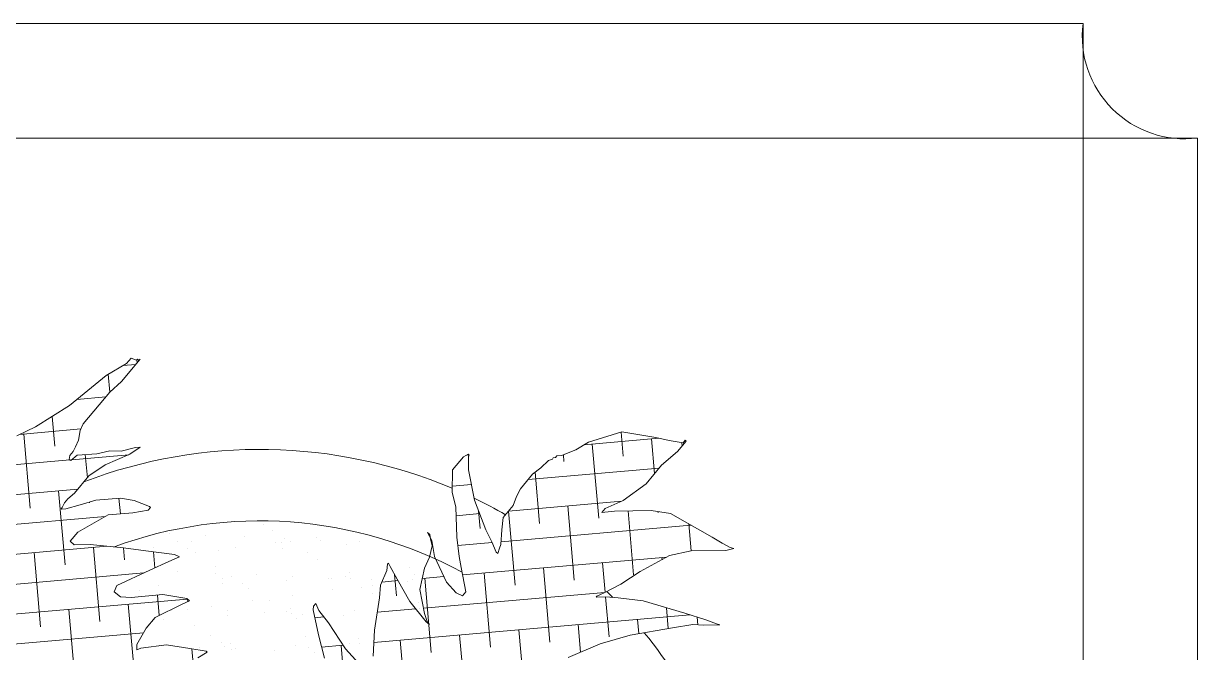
# Model space of a CAD drawing. Header units: millimetres. Extents: x 17951 to 20510, y 16877 to 18330.
# Drawn here: x 20150.74 to 20189.19, y 17829.96 to 17850.55 of the extents above; entities that cross this region are included whole.
import ezdxf

# ---------------------------------------------------------------- set-up
doc = ezdxf.new("R2010")
doc.units = ezdxf.units.MM
doc.layers.add('A-FURN', color=2, linetype='Continuous', lineweight=18)

msp = doc.modelspace()

# ---------------------------------------------------------------- linework, layer by layer
at = {"layer": 'A-FURN'}
for p, q in [((20185.445, 17850.554), (20132.945, 17850.554)), ((20185.445, 17790.554), (20185.445, 17850.554)), ((20189.195, 17846.804), (20129.195, 17846.804)), ((20189.195, 17794.304), (20189.195, 17846.804)), ((20154.558, 17839.569), (20153.943, 17838.837)), ((20154.113, 17839.418), (20154.262, 17839.596)), ((20154.262, 17839.596), (20154.437, 17839.529)), ((20154.437, 17839.529), (20154.467, 17839.565)), ((20154.447, 17839.54), (20154.455, 17839.447)), ((20154.467, 17839.565), (20154.518, 17839.522)), ((20154.518, 17839.522), (20154.558, 17839.569)), ((20153.444, 17839.034), (20154.113, 17839.418)), ((20154.409, 17839.392), (20154.006, 17839.357)), ((20152.242, 17838.049), (20153.444, 17839.034)), ((20153.509, 17839.071), (20153.56, 17838.484)), ((20153.943, 17838.837), (20153.565, 17838.489)), ((20153.565, 17838.489), (20152.692, 17837.45)), ((20151.134, 17837.347), (20152.242, 17838.049)), ((20153.429, 17838.328), (20152.482, 17838.245)), ((20151.673, 17837.688), (20151.758, 17836.713)), ((20150.517, 17837.059), (20151.134, 17837.347)), ((20152.616, 17837.278), (20150.609, 17837.102)), ((20152.594, 17837.23), (20152.534, 17836.917)), ((20152.692, 17837.45), (20152.594, 17837.23)), ((20150.744, 17837.114), (20150.957, 17834.686)), ((20152.534, 17836.917), (20152.436, 17836.698)), ((20169.247, 17836.849), (20168.831, 17836.594)), ((20171.543, 17836.976), (20169.106, 17836.763)), ((20170.336, 17837.184), (20169.247, 17836.849)), ((20170.313, 17837.177), (20170.382, 17836.385)), ((20171.448, 17836.996), (20170.336, 17837.184)), ((20171.311, 17836.956), (20171.411, 17835.816)), ((20171.892, 17836.905), (20171.448, 17836.996)), ((20172.345, 17836.827), (20171.892, 17836.905)), ((20172.161, 17836.538), (20172.449, 17836.881)), ((20172.3, 17836.834), (20172.311, 17836.717)), ((20172.415, 17836.909), (20172.345, 17836.827)), ((20172.449, 17836.881), (20172.415, 17836.909)), ((20152.361, 17836.539), (20152.252, 17836.409)), ((20152.284, 17836.241), (20152.497, 17836.425)), ((20154.19, 17836.437), (20152.321, 17836.273)), ((20152.436, 17836.698), (20152.361, 17836.539)), ((20152.497, 17836.425), (20153.14, 17836.47)), ((20152.76, 17836.444), (20152.827, 17835.683)), ((20153.14, 17836.47), (20153.561, 17836.559)), ((20154.22, 17836.45), (20153.409, 17836.103)), ((20153.561, 17836.559), (20153.93, 17836.552)), ((20153.93, 17836.552), (20154.408, 17836.674)), ((20154.562, 17836.686), (20154.22, 17836.45)), ((20154.408, 17836.674), (20154.562, 17836.686)), ((20165.305, 17836.451), (20165.145, 17836.364)), ((20165.328, 17836.432), (20165.26, 17836.426)), ((20165.339, 17836.423), (20165.305, 17836.451)), ((20165.309, 17836.387), (20165.339, 17836.423)), ((20168.831, 17836.594), (20168.357, 17836.408)), ((20168.421, 17836.433), (20168.44, 17836.215)), ((20169.369, 17836.786), (20169.581, 17834.358)), ((20171.64, 17836.089), (20172.161, 17836.538)), ((20152.253, 17836.267), (20149.015, 17835.984)), ((20152.252, 17836.409), (20152.234, 17836.284)), ((20152.234, 17836.284), (20152.284, 17836.241)), ((20153.409, 17836.103), (20152.877, 17835.744)), ((20165.145, 17836.364), (20164.788, 17835.939)), ((20165.311, 17835.943), (20165.309, 17836.387)), ((20167.93, 17836.243), (20167.678, 17836.011)), ((20168.06, 17836.294), (20167.93, 17836.243)), ((20168.09, 17836.33), (20168.06, 17836.294)), ((20168.163, 17836.349), (20168.09, 17836.33)), ((20168.203, 17836.396), (20168.163, 17836.349)), ((20168.203, 17836.396), (20168.163, 17836.349)), ((20168.163, 17836.349), (20168.203, 17836.396)), ((20168.357, 17836.408), (20168.203, 17836.396)), ((20171.134, 17835.487), (20171.64, 17836.089)), ((20152.877, 17835.744), (20152.401, 17835.177)), ((20164.788, 17835.939), (20164.777, 17835.203)), ((20165.515, 17834.947), (20165.311, 17835.943)), ((20167.409, 17835.794), (20167.012, 17835.321)), ((20171.564, 17835.999), (20167.266, 17835.623)), ((20167.678, 17836.011), (20167.409, 17835.794)), ((20167.492, 17835.861), (20167.638, 17834.188)), ((20152.514, 17835.311), (20148.138, 17834.928)), ((20165.41, 17835.461), (20164.78, 17835.406)), ((20167.012, 17835.321), (20166.884, 17835.066)), ((20170.38, 17834.932), (20171.134, 17835.487)), ((20151.885, 17835.256), (20152.098, 17832.828)), ((20152.189, 17834.992), (20152.08, 17834.862)), ((20152.401, 17835.177), (20152.189, 17834.992)), ((20152.597, 17834.791), (20153.105, 17834.949)), ((20152.897, 17834.884), (20152.899, 17834.856)), ((20153.105, 17834.949), (20153.912, 17835.016)), ((20153.864, 17835.012), (20153.909, 17834.501)), ((20153.912, 17835.016), (20154.366, 17834.938)), ((20154.366, 17834.938), (20154.864, 17834.741)), ((20164.777, 17835.203), (20164.903, 17834.734)), ((20165.882, 17833.974), (20165.515, 17834.947)), ((20170.337, 17834.913), (20166.629, 17834.589)), ((20166.884, 17835.066), (20166.781, 17834.77)), ((20169.793, 17834.679), (20170.38, 17834.932)), ((20152.005, 17834.704), (20151.965, 17834.657)), ((20151.965, 17834.657), (20152.119, 17834.668)), ((20152.08, 17834.862), (20152.005, 17834.704)), ((20152.119, 17834.668), (20152.597, 17834.791)), ((20154.317, 17834.536), (20153.51, 17834.468)), ((20154.819, 17834.618), (20154.317, 17834.536)), ((20154.898, 17834.712), (20154.819, 17834.618)), ((20154.864, 17834.741), (20154.898, 17834.712)), ((20164.903, 17834.734), (20164.936, 17833.741)), ((20165.681, 17834.506), (20164.913, 17834.439)), ((20165.645, 17834.602), (20165.696, 17834.018)), ((20166.781, 17834.77), (20166.454, 17834.38)), ((20166.625, 17834.584), (20166.837, 17832.16)), ((20168.567, 17834.758), (20168.78, 17832.33)), ((20169.684, 17834.549), (20169.793, 17834.679)), ((20169.774, 17834.554), (20169.684, 17834.549)), ((20170.092, 17834.589), (20169.774, 17834.554)), ((20171.293, 17834.609), (20170.092, 17834.589)), ((20170.539, 17834.596), (20170.722, 17832.5)), ((20171.934, 17834.514), (20171.293, 17834.609)), ((20171.519, 17834.575), (20171.524, 17834.528)), ((20173.298, 17833.731), (20171.934, 17834.514)), ((20153.41, 17834.411), (20148.43, 17833.975)), ((20153.51, 17834.468), (20152.511, 17833.897)), ((20158.588, 17834.158), (20158.588, 17834.158)), ((20172.599, 17834.132), (20166.382, 17833.588)), ((20166.454, 17834.38), (20166.405, 17833.978)), ((20172.534, 17834.17), (20172.611, 17833.285)), ((20152.511, 17833.897), (20152.263, 17833.601)), ((20155.513, 17833.853), (20155.513, 17833.853)), ((20156.697, 17833.801), (20156.697, 17833.801)), ((20157.964, 17833.746), (20157.964, 17833.746)), ((20158.878, 17833.945), (20158.878, 17833.945)), ((20164.116, 17833.623), (20163.965, 17833.891)), ((20163.965, 17833.891), (20164.05, 17833.82)), ((20164.05, 17833.82), (20164.065, 17833.666)), ((20164.936, 17833.741), (20165.004, 17833.1)), ((20166.078, 17833.588), (20165.882, 17833.974)), ((20166.405, 17833.978), (20166.377, 17833.498)), ((20173.626, 17833.537), (20173.298, 17833.731)), ((20153.464, 17833.437), (20149.152, 17833.06)), ((20152.263, 17833.601), (20152.398, 17833.487)), ((20152.398, 17833.487), (20152.921, 17833.492)), ((20152.921, 17833.492), (20154.012, 17833.382)), ((20153.027, 17833.399), (20153.239, 17830.97)), ((20154.007, 17833.382), (20154.04, 17832.998)), ((20154.012, 17833.382), (20154.745, 17833.291)), ((20155.006, 17833.382), (20155.006, 17833.382)), ((20155.77, 17833.58), (20155.77, 17833.58)), ((20156.115, 17833.36), (20156.115, 17833.36)), ((20156.241, 17833.602), (20156.241, 17833.602)), ((20157.682, 17833.383), (20157.682, 17833.383)), ((20158.995, 17833.573), (20158.995, 17833.573)), ((20159.195, 17833.566), (20159.195, 17833.566)), ((20159.221, 17833.373), (20159.221, 17833.373)), ((20159.288, 17833.688), (20159.288, 17833.688)), ((20159.489, 17833.584), (20159.489, 17833.584)), ((20160.319, 17833.726), (20160.319, 17833.726)), ((20160.473, 17833.636), (20160.473, 17833.636)), ((20161.311, 17833.496), (20161.311, 17833.496)), ((20161.739, 17833.581), (20161.739, 17833.581)), ((20164.121, 17833.458), (20164.038, 17833.084)), ((20164.065, 17833.666), (20164.121, 17833.458)), ((20164.202, 17833.108), (20164.116, 17833.623)), ((20166.088, 17833.563), (20164.965, 17833.464)), ((20166.223, 17833.245), (20166.078, 17833.588)), ((20166.332, 17833.375), (20166.273, 17833.202)), ((20166.377, 17833.498), (20166.332, 17833.375)), ((20173.886, 17833.399), (20173.626, 17833.537)), ((20173.743, 17833.298), (20174, 17833.364)), ((20174, 17833.364), (20173.886, 17833.399)), ((20151.084, 17833.229), (20151.296, 17830.801)), ((20154.745, 17833.291), (20155.682, 17833.169)), ((20154.996, 17833.258), (20155.042, 17832.734)), ((20155.847, 17833.091), (20155.493, 17832.945)), ((20155.682, 17833.169), (20155.847, 17833.091)), ((20156.358, 17833.23), (20156.358, 17833.23)), ((20157.122, 17833.312), (20157.122, 17833.312)), ((20160.028, 17833.241), (20160.028, 17833.241)), ((20160.374, 17833.021), (20160.374, 17833.021)), ((20164.038, 17833.084), (20163.875, 17832.718)), ((20164.588, 17832.26), (20164.202, 17833.108)), ((20165.004, 17833.1), (20165.075, 17832.738)), ((20171.815, 17833.085), (20165.12, 17832.499)), ((20166.273, 17833.202), (20166.223, 17833.245)), ((20170.941, 17832.608), (20171.901, 17833.132)), ((20171.651, 17833.071), (20171.657, 17832.999)), ((20171.901, 17833.132), (20172.606, 17833.285)), ((20172.606, 17833.285), (20173.743, 17833.298)), ((20154.876, 17832.657), (20153.793, 17832.156)), ((20155.493, 17832.945), (20154.876, 17832.657)), ((20155.769, 17832.618), (20155.769, 17832.618)), ((20157.017, 17832.785), (20157.017, 17832.785)), ((20161.431, 17832.584), (20161.431, 17832.584)), ((20162.635, 17832.65), (20162.427, 17832.161)), ((20162.66, 17832.851), (20162.635, 17832.65)), ((20162.689, 17832.887), (20162.66, 17832.851)), ((20162.744, 17832.78), (20162.689, 17832.887)), ((20162.974, 17832.366), (20162.744, 17832.78)), ((20163.378, 17832.73), (20163.378, 17832.73)), ((20163.875, 17832.718), (20163.723, 17832.02)), ((20165.075, 17832.738), (20165.222, 17831.95)), ((20167.766, 17832.731), (20167.978, 17830.303)), ((20169.708, 17832.901), (20169.793, 17831.934)), ((20170.306, 17832.195), (20170.941, 17832.608)), ((20154.676, 17832.564), (20148.507, 17832.025)), ((20157.035, 17832.563), (20157.035, 17832.563)), ((20157.242, 17832.399), (20157.242, 17832.399)), ((20157.267, 17832.206), (20157.267, 17832.206)), ((20157.556, 17832.442), (20157.556, 17832.442)), ((20157.901, 17832.222), (20157.901, 17832.222)), ((20158.36, 17832.505), (20158.36, 17832.505)), ((20159.358, 17832.329), (20159.358, 17832.329)), ((20159.544, 17832.453), (20159.544, 17832.453)), ((20160.741, 17832.387), (20160.741, 17832.387)), ((20160.811, 17832.398), (20160.811, 17832.398)), ((20161.275, 17832.446), (20161.275, 17832.446)), ((20161.457, 17832.39), (20161.457, 17832.39)), ((20162.136, 17832.34), (20162.136, 17832.34)), ((20163.004, 17832.314), (20162.472, 17832.268)), ((20162.891, 17832.516), (20162.952, 17831.82)), ((20163.395, 17831.63), (20162.974, 17832.366)), ((20163.32, 17832.289), (20163.32, 17832.289)), ((20163.495, 17832.358), (20163.495, 17832.358)), ((20163.548, 17832.513), (20163.548, 17832.513)), ((20164.504, 17832.445), (20163.802, 17832.384)), ((20163.881, 17832.391), (20164.093, 17829.963)), ((20164.904, 17831.915), (20164.588, 17832.26)), ((20165.823, 17832.561), (20166.036, 17830.133)), ((20169.753, 17831.914), (20170.306, 17832.195)), ((20153.793, 17832.156), (20153.705, 17831.948)), ((20153.705, 17831.948), (20153.908, 17831.778)), ((20154.267, 17831.759), (20155.302, 17831.857)), ((20154.544, 17831.986), (20154.544, 17831.986)), ((20155.12, 17831.839), (20155.179, 17831.171)), ((20155.169, 17832.145), (20155.169, 17832.145)), ((20155.302, 17831.857), (20156.085, 17831.723)), ((20158.105, 17832.044), (20158.105, 17832.044)), ((20159.546, 17831.825), (20159.546, 17831.825)), ((20160.858, 17832.015), (20160.858, 17832.015)), ((20161.814, 17832.103), (20161.814, 17832.103)), ((20162.16, 17831.883), (20162.16, 17831.883)), ((20162.183, 17832.168), (20162.183, 17832.168)), ((20162.427, 17832.161), (20162.395, 17831.745)), ((20163.723, 17832.02), (20163.87, 17831.232)), ((20169.781, 17831.928), (20163.837, 17831.408)), ((20165.113, 17831.82), (20164.904, 17831.915)), ((20165.222, 17831.95), (20165.113, 17831.82)), ((20169.49, 17831.772), (20169.519, 17831.808)), ((20169.519, 17831.808), (20169.753, 17831.914)), ((20156.1, 17831.71), (20149.073, 17831.095)), ((20153.908, 17831.778), (20154.267, 17831.759)), ((20154.168, 17831.541), (20154.38, 17829.113)), ((20155.936, 17831.546), (20155.046, 17831.105)), ((20156.169, 17831.652), (20155.936, 17831.546)), ((20156.085, 17831.723), (20156.169, 17831.652)), ((20156.111, 17831.701), (20156.118, 17831.629)), ((20156.91, 17831.482), (20156.91, 17831.482)), ((20158.222, 17831.672), (20158.222, 17831.672)), ((20158.803, 17831.648), (20158.803, 17831.648)), ((20160.239, 17831.48), (20160.22, 17831.354)), ((20160.308, 17831.562), (20160.239, 17831.48)), ((20160.408, 17831.338), (20160.308, 17831.562)), ((20162.395, 17831.745), (20162.233, 17830.692)), ((20163.93, 17830.96), (20163.395, 17831.63)), ((20163.668, 17831.601), (20163.668, 17831.601)), ((20169.815, 17831.781), (20169.49, 17831.772)), ((20169.806, 17831.781), (20169.921, 17830.473)), ((20170.218, 17831.745), (20169.815, 17831.781)), ((20171.03, 17831.647), (20170.218, 17831.745)), ((20172.396, 17831.246), (20171.03, 17831.647)), ((20171.795, 17831.423), (20171.854, 17830.748)), ((20152.225, 17831.371), (20152.438, 17828.943)), ((20155.046, 17831.105), (20154.759, 17830.762)), ((20155.314, 17831.039), (20155.314, 17831.039)), ((20155.585, 17831.329), (20155.585, 17831.329)), ((20156.107, 17831.38), (20156.107, 17831.38)), ((20157.405, 17831.162), (20157.405, 17831.162)), ((20157.432, 17831.322), (20157.432, 17831.322)), ((20158.616, 17831.27), (20158.616, 17831.27)), ((20159.342, 17831.304), (20159.342, 17831.304)), ((20159.478, 17831.417), (20159.478, 17831.417)), ((20159.504, 17831.223), (20159.504, 17831.223)), ((20159.687, 17831.084), (20159.687, 17831.084)), ((20159.882, 17831.215), (20159.882, 17831.215)), ((20160.22, 17831.354), (20160.401, 17830.538)), ((20160.576, 17831.123), (20160.277, 17831.097)), ((20160.728, 17830.928), (20160.408, 17831.338)), ((20161.207, 17831.157), (20161.207, 17831.157)), ((20161.594, 17831.346), (20161.594, 17831.346)), ((20172.566, 17831.193), (20162.211, 17830.287)), ((20163.59, 17831.387), (20162.323, 17831.276)), ((20163.693, 17831.408), (20163.693, 17831.408)), ((20163.87, 17831.232), (20163.936, 17831.036)), ((20163.936, 17831.036), (20163.981, 17830.917)), ((20170.85, 17831.043), (20170.89, 17830.578)), ((20173.083, 17831.032), (20172.396, 17831.246)), ((20172.8, 17831.12), (20172.822, 17830.871)), ((20154.759, 17830.762), (20154.447, 17830.218)), ((20156.33, 17830.849), (20156.33, 17830.849)), ((20161.285, 17830.078), (20160.728, 17830.928)), ((20162.233, 17830.692), (20162.187, 17829.845)), ((20164.032, 17830.875), (20163.93, 17830.96)), ((20163.981, 17830.917), (20164.032, 17830.875)), ((20166.965, 17830.703), (20167.177, 17828.275)), ((20168.907, 17830.873), (20168.986, 17829.971)), ((20170.611, 17830.529), (20172, 17830.773)), ((20172, 17830.773), (20172.666, 17830.879)), ((20172.666, 17830.879), (20173.025, 17830.86)), ((20173.025, 17830.86), (20173.467, 17830.871)), ((20173.433, 17830.9), (20173.083, 17831.032)), ((20173.548, 17830.864), (20173.433, 17830.9)), ((20173.467, 17830.871), (20173.548, 17830.864)), ((20154.669, 17830.606), (20150.155, 17830.211)), ((20156.87, 17830.505), (20156.87, 17830.505)), ((20157.215, 17830.285), (20157.215, 17830.285)), ((20159.968, 17830.486), (20159.968, 17830.486)), ((20160.401, 17830.538), (20160.595, 17829.771)), ((20161.41, 17830.267), (20161.41, 17830.267)), ((20161.714, 17830.434), (20161.714, 17830.434)), ((20163.079, 17830.363), (20163.292, 17827.935)), ((20165.022, 17830.533), (20165.234, 17828.105)), ((20169.625, 17830.249), (20170.611, 17830.529)), ((20154.447, 17830.218), (20154.452, 17830.053)), ((20154.452, 17830.053), (20154.582, 17830.105)), ((20154.582, 17830.105), (20155.419, 17830.208)), ((20155.178, 17830.197), (20155.178, 17830.197)), ((20155.419, 17830.208), (20156.185, 17830.089)), ((20156.185, 17830.089), (20156.719, 17830.003)), ((20156.253, 17830.078), (20156.284, 17829.723)), ((20156.753, 17829.974), (20156.45, 17829.786)), ((20156.503, 17830.139), (20156.503, 17830.139)), ((20156.719, 17830.003), (20156.753, 17829.974)), ((20157.332, 17830.143), (20157.332, 17830.143)), ((20157.525, 17830.25), (20157.525, 17830.25)), ((20157.55, 17830.056), (20157.55, 17830.056)), ((20157.688, 17830.088), (20157.688, 17830.088)), ((20158.954, 17830.032), (20158.954, 17830.032)), ((20159.641, 17830.179), (20159.641, 17830.179)), ((20160.086, 17830.114), (20160.086, 17830.114)), ((20160.279, 17829.974), (20160.279, 17829.974)), ((20161.206, 17830.199), (20160.502, 17830.138)), ((20161.137, 17830.193), (20161.349, 17827.765)), ((20161.826, 17829.484), (20161.285, 17830.078)), ((20161.74, 17830.241), (20161.74, 17830.241)), ((20168.581, 17829.796), (20169.625, 17830.249))]:
    msp.add_line(p, q, dxfattribs=at)
for centre, radius, start, end in [((20188.777, 17850.136), 3.359, 172.8594, 277.1406), ((20158.482, 17820.408), 16.202, 67.1297, 110.8576), ((20158.482, 17820.408), 16.202, 60.2192, 64.3277), ((20158.482, 17820.408), 13.862, 61.4681, 110.24), ((20158.482, 17820.408), 16.202, 44.4825, 45.4761), ((20158.482, 17820.408), 16.202, 12.6062, 39.0228)]:
    msp.add_arc(centre, radius, start, end, dxfattribs=at)

doc.saveas('drawing.dxf')
